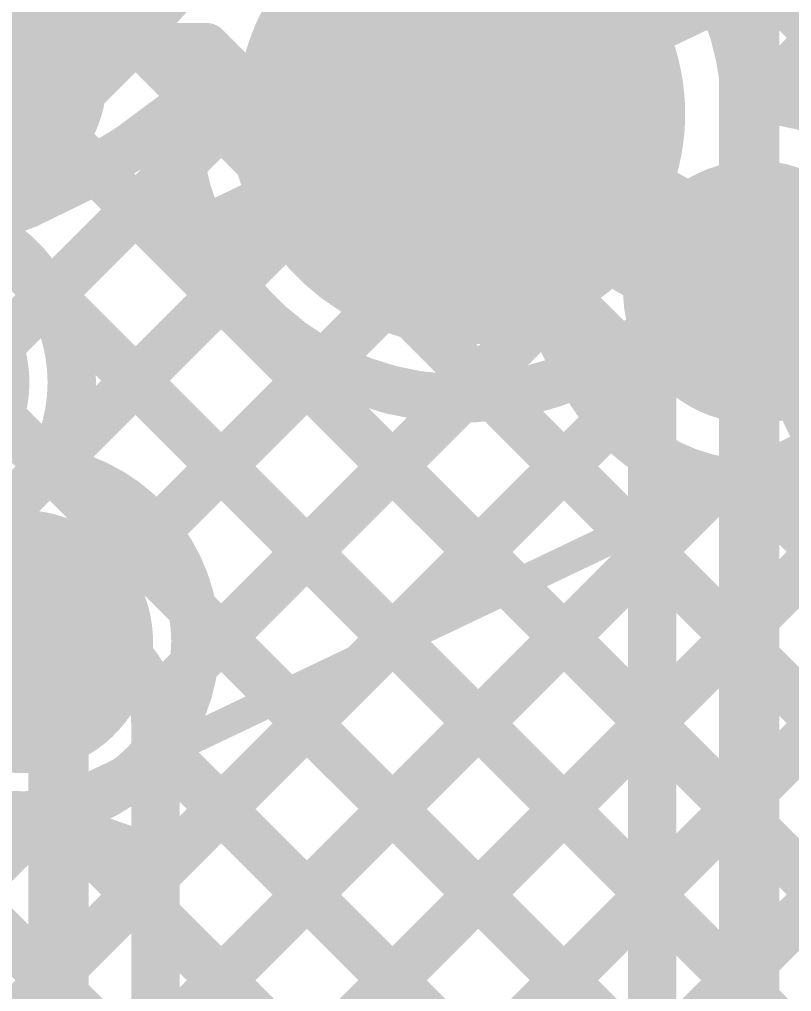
# Model space of a CAD drawing. Header units: millimetres. Extents: x -0.64 to 2.98, y -0.65 to 2.86.
# Drawn here: x 2.5186 to 2.646, y 1.6376 to 1.7981 of the extents above; entities that cross this region are included whole.
import ezdxf

# ---------------------------------------------------------------- set-up
doc = ezdxf.new("R2010")
doc.units = ezdxf.units.MM
doc.header["$MEASUREMENT"] = 0
for name, color, linetype in [('BottomLayer', 5, 'Continuous'), ('BottomOverlay', 54, 'Continuous'), ('BottomSolder', 6, 'Continuous'), ('Mechanical2', 216, 'Continuous'), ('PadHoleLayer', 156, 'Continuous'), ('TopLayer', 1, 'Continuous'), ('TopOverlay', 2, 'Continuous'), ('TopPaste', 8, 'Continuous'), ('TopSolder', 216, 'Continuous')]:
    doc.layers.add(name, color=color, linetype=linetype)
doc.styles.add('Arial', font='', dxfattribs={"height": 0.2})
doc.styles.get('Arial').set_extended_font_data('Arial')

# ---------------------------------------------------------------- blocks, each defined once
blk = doc.blocks.new('SPM0687LR5H_1_234')
at = {"layer": 'BottomSolder'}
h = blk.add_hatch(color=6, dxfattribs=at)
edge = h.paths.add_edge_path()
edge.add_arc((0, -0.0359447), 0.004, 0, 360)
at = {"layer": 'PadHoleLayer'}
h = blk.add_hatch(color=156, dxfattribs=at)
edge = h.paths.add_edge_path()
edge.add_arc((0, -0.0359447), 0.0201771, 0, 360)
at = {"layer": 'TopLayer'}
h = blk.add_hatch(color=1, dxfattribs=at)
edge = h.paths.add_edge_path()
edge.add_arc((-0.0474016, 0.0670473), 0.0177165, 0, 360)
h = blk.add_hatch(color=1, dxfattribs=at)
edge = h.paths.add_edge_path()
edge.add_arc((0, -0.0359447), 0.0329921, 0, 360)
h = blk.add_hatch(color=1, dxfattribs=at)
edge = h.paths.add_edge_path()
edge.add_arc((-0.0474016, -0.0670472), 0.0177165, 0, 360)
at = {"layer": 'TopPaste'}
h = blk.add_hatch(color=8, dxfattribs=at)
edge = h.paths.add_edge_path()
edge.add_arc((-0.0474016, 0.0670473), 0.0177165, 0, 360)
h = blk.add_hatch(color=8, dxfattribs=at)
edge = h.paths.add_edge_path()
edge.add_arc((-0.0474016, -0.0670472), 0.0177165, 0, 360)
at = {"layer": 'TopSolder'}
h = blk.add_hatch(color=216, dxfattribs=at)
edge = h.paths.add_edge_path()
edge.add_arc((-0.0474016, 0.0670473), 0.0217165, 0, 360)
h = blk.add_hatch(color=216, dxfattribs=at)
edge = h.paths.add_edge_path()
edge.add_arc((0, 0.0670473), 0.0217165, 0, 360)
h = blk.add_hatch(color=216, dxfattribs=at)
edge = h.paths.add_edge_path()
edge.add_arc((0, -0.0359447), 0.0369921, 0, 360)
h = blk.add_hatch(color=216, dxfattribs=at)
edge = h.paths.add_edge_path()
edge.add_arc((-0.0474016, -0.0670472), 0.0217165, 0, 360)
at = {"layer": 'TopOverlay', "const_width": 0.005}
for points in [[(-0.0740158, 0.0959134), (-0.0740157, -0.1059134)], [(-0.085, 0.0750001), (-0.085, 0.065)], [(-0.085, 0.0750001), (-0.08, 0.07)], [(-0.08, 0.07), (-0.085, 0.065)]]:
    blk.add_lwpolyline(points, dxfattribs=at)
at = {"layer": 'TopOverlay', "const_width": 0.0025}
for points in [[(-0.08625, 0.0750001, 1), (-0.08375, 0.0750001, 1)], [(-0.08625, 0.0750001, 1), (-0.08375, 0.0750001, 1)], [(-0.08125, 0.07, 1), (-0.07875, 0.07, 1)], [(-0.08125, 0.07, 1), (-0.07875, 0.07, 1)], [(-0.08625, 0.065, 1), (-0.08375, 0.065, 1)], [(-0.08625, 0.065, 1), (-0.08375, 0.065, 1)]]:
    blk.add_lwpolyline(points, format="xyb", close=True, dxfattribs=at)

msp = doc.modelspace()

# ---------------------------------------------------------------- linework, layer by layer
at = {"layer": 'BottomLayer'}
for points, const_width in [([(2.639, 1.328), (2.639, 1.899)], 0.01), ([(2.5914432, 1.7824749), (2.5914432, 1.8901126)], 0.022), ([(2.623, 1.795599), (2.623, 1.8923726)], 0.008), ([(2.5584181, 1.8155), (2.5914432, 1.7824749)], 0.022), ([(2.5914432, 1.7824746), (2.6186806, 1.7954662)], 0.01), ([(2.4638884, 1.7211713), (2.5362171, 1.7935)], 0.008), ([(2.485, 1.7935), (2.5493055, 1.7935)], 0.008), ([(2.5109288, 1.7935), (2.623, 1.6814288)], 0.008), ([(2.5392131, 1.7935), (2.5582082, 1.7745049)], 0.008), ([(2.5493055, 1.7935), (2.5573925, 1.785413)], 0.008), ([(2.485, 1.7911445), (2.623, 1.6531445)], 0.008), ([(2.5914432, 1.7824746), (2.5914432, 1.7824749)], 0.022), ([(2.4916905, 1.7206891), (2.5569034, 1.785902)], 0.008), ([(2.5642058, 1.769483), (2.5914432, 1.7824746)], 0.01), ([(2.5914432, 1.7824746), (2.6044348, 1.7552372)], 0.01), ([(2.475, 1.7728602), (2.623, 1.6248602)], 0.008), ([(2.623, 1.3442586), (2.623, 1.7693502)], 0.008), ([(2.5143588, 1.7150731), (2.5629247, 1.763639)], 0.008), ([(2.540707, 1.6848527), (2.6090147, 1.7531604)], 0.008), ([(2.6082705, 1.7527269), (2.623, 1.7379974)], 0.008), ([(2.5285009, 1.7009309), (2.5784384, 1.7508684)], 0.008), ([(2.5834735, 1.7492396), (2.623, 1.7097131)], 0.008), ([(2.5410001, 1.6568615), (2.623, 1.7388614)], 0.008), ([(2.513443, 1.7159889), (2.5362999, 1.693132)], 0.008), ([(2.5410001, 1.6285772), (2.623, 1.7105771)], 0.008), ([(2.5021154, 1.7046891), (2.5250001, 1.6818044)], 0.01), ([(2.5250001, 1.4657159), (2.5250001, 1.6818044)], 0.01), ([(2.5410001, 1.6002929), (2.623, 1.6822928)], 0.008), ([(2.5410001, 1.4657159), (2.5410001, 1.6818044)], 0.008), ([(2.5410001, 1.6785758), (2.623, 1.5965759)], 0.008), ([(2.5410001, 1.5720086), (2.623, 1.6540085)], 0.008), ([(2.5410001, 1.6502915), (2.623, 1.5682916)], 0.008)]:
    msp.add_lwpolyline(points, dxfattribs=dict(at, const_width=const_width))
at = {"layer": 'BottomLayer', "const_width": 0.008}
for points in [[(2.6134432, 1.8086295, -0.1070078583073144), (2.622291, 1.7971883)], [(2.6134432, 1.8086295, -0.1070078583073144), (2.622291, 1.7971883)], [(2.5605954, 1.7677609, -0.1335707913823101), (2.5573925, 1.785413)], [(2.5605954, 1.7677609, -0.1335707913823101), (2.5573925, 1.785413)], [(2.623, 1.7693502, -0.6488972705013003), (2.5605954, 1.7677609)], [(2.623, 1.7693502, -0.6488972705013003), (2.5605954, 1.7677609)], [(2.5362999, 1.693132, -0.1992309445671979), (2.5410001, 1.6818044)], [(2.5363138, 1.6931181, -0.198912367379658), (2.5410001, 1.6818044)]]:
    msp.add_lwpolyline(points, format="xyb", dxfattribs=at)
at = {"layer": 'BottomLayer'}
for points, const_width in [([(2.620291, 1.7971883, 1), (2.624291, 1.7971883, 1)], 0.004), ([(2.620291, 1.7971883, 1), (2.624291, 1.7971883, 1)], 0.004), ([(2.6161806, 1.7954662, 1), (2.6211806, 1.7954662, 1)], 0.005), ([(2.621, 1.795599, 1), (2.625, 1.795599, 1)], 0.004), ([(2.5342171, 1.7935, 1), (2.5382171, 1.7935, 1)], 0.004), ([(2.5372131, 1.7935, 1), (2.5412131, 1.7935, 1)], 0.004), ([(2.5473055, 1.7935, 1), (2.5513055, 1.7935, 1)], 0.004), ([(2.5473055, 1.7935, 1), (2.5513055, 1.7935, 1)], 0.004), ([(2.5859432, 1.7824749, 1), (2.5969432, 1.7824749, 1)], 0.011), ([(2.5859432, 1.7824749, 1), (2.5969432, 1.7824749, 1)], 0.011), ([(2.5859432, 1.7824749, 1), (2.5969432, 1.7824749, 1)], 0.011), ([(2.5859432, 1.7824746, 1), (2.5969432, 1.7824746, 1)], 0.011), ([(2.5549034, 1.785902, 1), (2.5589034, 1.785902, 1)], 0.004), ([(2.5553925, 1.785413, 1), (2.5593925, 1.785413, 1)], 0.004), ([(2.5553925, 1.785413, 1), (2.5593925, 1.785413, 1)], 0.004), ([(2.5553925, 1.785413, 1), (2.5593925, 1.785413, 1)], 0.004), ([(2.5889432, 1.7824746, 1), (2.5939432, 1.7824746, 1)], 0.005), ([(2.5889432, 1.7824746, 1), (2.5939432, 1.7824746, 1)], 0.005), ([(2.5889432, 1.7824746, 1), (2.5939432, 1.7824746, 1)], 0.005), ([(2.5562082, 1.7745049, 1), (2.5602082, 1.7745049, 1)], 0.004), ([(2.5617058, 1.769483, 1), (2.5667058, 1.769483, 1)], 0.005), ([(2.621, 1.7693502, 1), (2.625, 1.7693502, 1)], 0.004), ([(2.621, 1.7693502, 1), (2.625, 1.7693502, 1)], 0.004), ([(2.621, 1.7693502, 1), (2.625, 1.7693502, 1)], 0.004), ([(2.5585954, 1.7677609, 1), (2.5625954, 1.7677609, 1)], 0.004), ([(2.5585954, 1.7677609, 1), (2.5625954, 1.7677609, 1)], 0.004), ([(2.5585954, 1.7677609, 1), (2.5625954, 1.7677609, 1)], 0.004), ([(2.5585954, 1.7677609, 1), (2.5625954, 1.7677609, 1)], 0.004), ([(2.5609247, 1.763639, 1), (2.5649247, 1.763639, 1)], 0.004), ([(2.6019348, 1.7552372, 1), (2.6069348, 1.7552372, 1)], 0.005), ([(2.6062705, 1.7527269, 1), (2.6102705, 1.7527269, 1)], 0.004), ([(2.6070147, 1.7531604, 1), (2.6110147, 1.7531604, 1)], 0.004), ([(2.5764384, 1.7508684, 1), (2.5804384, 1.7508684, 1)], 0.004), ([(2.5814735, 1.7492396, 1), (2.5854735, 1.7492396, 1)], 0.004), ([(2.621, 1.7388614, 1), (2.625, 1.7388614, 1)], 0.004), ([(2.621, 1.7379974, 1), (2.625, 1.7379974, 1)], 0.004), ([(2.621, 1.7105771, 1), (2.625, 1.7105771, 1)], 0.004), ([(2.621, 1.7097131, 1), (2.625, 1.7097131, 1)], 0.004), ([(2.5265009, 1.7009309, 1), (2.5305009, 1.7009309, 1)], 0.004), ([(2.5342999, 1.693132, 1), (2.5382999, 1.693132, 1)], 0.004), ([(2.5342999, 1.693132, 1), (2.5382999, 1.693132, 1)], 0.004), ([(2.5343138, 1.6931181, 1), (2.5383138, 1.6931181, 1)], 0.004), ([(2.538707, 1.6848527, 1), (2.542707, 1.6848527, 1)], 0.004), ([(2.5225001, 1.6818044, 1), (2.5275001, 1.6818044, 1)], 0.005), ([(2.5225001, 1.6818044, 1), (2.5275001, 1.6818044, 1)], 0.005), ([(2.5390001, 1.6818044, 1), (2.5430001, 1.6818044, 1)], 0.004), ([(2.5390001, 1.6818044, 1), (2.5430001, 1.6818044, 1)], 0.004), ([(2.5390001, 1.6818044, 1), (2.5430001, 1.6818044, 1)], 0.004), ([(2.621, 1.6822928, 1), (2.625, 1.6822928, 1)], 0.004), ([(2.621, 1.6814288, 1), (2.625, 1.6814288, 1)], 0.004), ([(2.5390001, 1.6785758, 1), (2.5430001, 1.6785758, 1)], 0.004), ([(2.5390001, 1.6568615, 1), (2.5430001, 1.6568615, 1)], 0.004), ([(2.621, 1.6540085, 1), (2.625, 1.6540085, 1)], 0.004), ([(2.621, 1.6531445, 1), (2.625, 1.6531445, 1)], 0.004), ([(2.5390001, 1.6502915, 1), (2.5430001, 1.6502915, 1)], 0.004)]:
    msp.add_lwpolyline(points, format="xyb", close=True, dxfattribs=dict(at, const_width=const_width))
at = {"layer": 'Mechanical2', "const_width": 0.01}
msp.add_lwpolyline([(1.7578269, 2.8091652, -6.230382161824239), (0.6489649, 2.810288)], format="xyb", dxfattribs=at)
at = {"layer": 'TopLayer'}
for points, const_width in [([(2.561, 1.8638422, -0.4142135623730951), (2.4780772, 1.7809194)], 0.022), ([(2.6338577, 1.8027053, -0.09942905771152502), (2.6383798, 1.7847597)], 0.008), ([(2.6383798, 1.7847597, -0.3023381575808243), (2.6685496, 1.7667349)], 0.008), ([(2.5444511, 1.7825815, -0.09243320922751717), (2.5107054, 1.7641216)], 0.008), ([(2.5490287, 1.7622439, -0.1123019796922471), (2.5444511, 1.7825815)], 0.008), ([(2.5107054, 1.7641216, -0.1732349679604757), (2.5244033, 1.7504982)], 0.008), ([(2.6111202, 1.7398005, -0.4104073321023839), (2.5490287, 1.7622439)], 0.008), ([(2.6716393, 1.7530806, -0.7990041533030117), (2.6112958, 1.7394263)], 0.008), ([(2.5244033, 1.7504982, -0.1117261715755105), (2.5272007, 1.7381354)], 0.008), ([(2.5272007, 1.7381354, -0.1321960399869971), (2.5233227, 1.723724)], 0.008), ([(2.5233227, 1.723724, -0.2475786776246596), (2.5448102, 1.7077142)], 0.008), ([(2.5448102, 1.7077142, -0.1117261715755105), (2.5476076, 1.6953514)], 0.008), ([(2.5476076, 1.6953514, -0.6245347899695374), (2.5012331, 1.6727054)], 0.008)]:
    msp.add_lwpolyline(points, format="xyb", dxfattribs=dict(at, const_width=const_width))
for points, const_width in [([(2.5914434, 1.7824747), (2.599109, 1.8386486)], 0.022), ([(2.6406433, 1.784789), (2.6893205, 1.8334662)], 0.008), ([(2.6252143, 1.820636), (2.7067365, 1.7391138)], 0.008), ([(2.5914432, 1.7824746), (2.6302472, 1.8009832)], 0.01), ([(2.5914434, 1.7824747), (2.5925706, 1.7793885)], 0.022), ([(2.5925706, 1.7793885), (2.6399227, 1.7530806)], 0.022), ([(2.5526392, 1.763966), (2.5914432, 1.7824746)], 0.01), ([(2.5914432, 1.7824746), (2.6099518, 1.7436706)], 0.01), ([(2.5234051, 1.7524037), (2.5451877, 1.7741863)], 0.008), ([(2.5311164, 1.7733124), (2.7067365, 1.5976923)], 0.008), ([(2.3845268, 1.4438196), (2.7067365, 1.7660293)], 0.008), ([(2.6399227, 1.7530806), (2.6649392, 1.7650129)], 0.01), ([(2.5237231, 1.7244374), (2.5537278, 1.7544421)], 0.008), ([(2.6149062, 1.7411483), (2.6399227, 1.7530806)], 0.01), ([(2.6399227, 1.7530806), (2.651855, 1.7280641)], 0.01), ([(2.5229119, 1.7532326), (2.7067365, 1.569408)], 0.008), ([(2.5411117, 1.7135417), (2.5688436, 1.7412736)], 0.008), ([(2.3845268, 1.4155353), (2.7067365, 1.737745)], 0.008), ([(2.5969115, 1.7358016), (2.7067365, 1.6259766)], 0.008), ([(2.5473472, 1.6914929), (2.5913368, 1.7354825)], 0.008), ([(2.3875268, 1.5033882), (2.6161847, 1.7320461)], 0.008), ([(2.3875268, 1.4751039), (2.6342909, 1.721868)], 0.008), ([(2.6396321, 1.7213653), (2.7067365, 1.6542609)], 0.008), ([(2.3734682, 1.3761924), (2.7067365, 1.7094607)], 0.008), ([(2.5470921, 1.7007681), (2.7067365, 1.5411237)], 0.008), ([(2.5145554, 1.6910158), (2.518891, 1.6953514)], 0.01), ([(2.4969583, 1.6910158), (2.5145554, 1.6910158)], 0.01), ([(2.5416876, 1.6778883), (2.7067365, 1.5128394)], 0.008), ([(2.4939667, 1.6690406), (2.7067365, 1.4562708)], 0.008), ([(2.3781292, 1.5222749), (2.5227495, 1.6668952)], 0.008), ([(2.5241678, 1.6671238), (2.7067365, 1.4845551)], 0.008)]:
    msp.add_lwpolyline(points, dxfattribs=dict(at, const_width=const_width))
for points, const_width in [([(2.6277472, 1.8009832, 1), (2.6327472, 1.8009832, 1)], 0.005), ([(2.5859434, 1.7824747, 1), (2.5969434, 1.7824747, 1)], 0.011), ([(2.5859434, 1.7824747, 1), (2.5969434, 1.7824747, 1)], 0.011), ([(2.5870706, 1.7793885, 1), (2.5980706, 1.7793885, 1)], 0.011), ([(2.5870706, 1.7793885, 1), (2.5980706, 1.7793885, 1)], 0.011), ([(2.6363798, 1.7847597, 1), (2.6403798, 1.7847597, 1)], 0.004), ([(2.6363798, 1.7847597, 1), (2.6403798, 1.7847597, 1)], 0.004), ([(2.6386433, 1.784789, 1), (2.6426433, 1.784789, 1)], 0.004), ([(2.5424511, 1.7825815, 1), (2.5464511, 1.7825815, 1)], 0.004), ([(2.5424511, 1.7825815, 1), (2.5464511, 1.7825815, 1)], 0.004), ([(2.5889432, 1.7824746, 1), (2.5939432, 1.7824746, 1)], 0.005), ([(2.5889432, 1.7824746, 1), (2.5939432, 1.7824746, 1)], 0.005), ([(2.5889432, 1.7824746, 1), (2.5939432, 1.7824746, 1)], 0.005), ([(2.5291164, 1.7733124, 1), (2.5331164, 1.7733124, 1)], 0.004), ([(2.5431877, 1.7741863, 1), (2.5471877, 1.7741863, 1)], 0.004), ([(2.5501392, 1.763966, 1), (2.5551392, 1.763966, 1)], 0.005), ([(2.5470287, 1.7622439, 1), (2.5510287, 1.7622439, 1)], 0.004), ([(2.5470287, 1.7622439, 1), (2.5510287, 1.7622439, 1)], 0.004), ([(2.6344227, 1.7530806, 1), (2.6454227, 1.7530806, 1)], 0.011), ([(2.5517278, 1.7544421, 1), (2.5557278, 1.7544421, 1)], 0.004), ([(2.6374227, 1.7530806, 1), (2.6424227, 1.7530806, 1)], 0.005), ([(2.6374227, 1.7530806, 1), (2.6424227, 1.7530806, 1)], 0.005), ([(2.6374227, 1.7530806, 1), (2.6424227, 1.7530806, 1)], 0.005), ([(2.5209119, 1.7532326, 1), (2.5249119, 1.7532326, 1)], 0.004), ([(2.5214051, 1.7524037, 1), (2.5254051, 1.7524037, 1)], 0.004), ([(2.5224033, 1.7504982, 1), (2.5264033, 1.7504982, 1)], 0.004), ([(2.5224033, 1.7504982, 1), (2.5264033, 1.7504982, 1)], 0.004), ([(2.6074518, 1.7436706, 1), (2.6124518, 1.7436706, 1)], 0.005), ([(2.6124062, 1.7411483, 1), (2.6174062, 1.7411483, 1)], 0.005), ([(2.5668436, 1.7412736, 1), (2.5708436, 1.7412736, 1)], 0.004), ([(2.6091202, 1.7398005, 1), (2.6131202, 1.7398005, 1)], 0.004), ([(2.6092958, 1.7394263, 1), (2.6132958, 1.7394263, 1)], 0.004), ([(2.5252007, 1.7381354, 1), (2.5292007, 1.7381354, 1)], 0.004), ([(2.5252007, 1.7381354, 1), (2.5292007, 1.7381354, 1)], 0.004), ([(2.5949115, 1.7358016, 1), (2.5989115, 1.7358016, 1)], 0.004), ([(2.5893368, 1.7354825, 1), (2.5933368, 1.7354825, 1)], 0.004), ([(2.6141847, 1.7320461, 1), (2.6181847, 1.7320461, 1)], 0.004), ([(2.5213227, 1.723724, 1), (2.5253227, 1.723724, 1)], 0.004), ([(2.5213227, 1.723724, 1), (2.5253227, 1.723724, 1)], 0.004), ([(2.5217231, 1.7244374, 1), (2.5257231, 1.7244374, 1)], 0.004), ([(2.6322909, 1.721868, 1), (2.6362909, 1.721868, 1)], 0.004), ([(2.6376321, 1.7213653, 1), (2.6416321, 1.7213653, 1)], 0.004), ([(2.5391117, 1.7135417, 1), (2.5431117, 1.7135417, 1)], 0.004), ([(2.5428102, 1.7077142, 1), (2.5468102, 1.7077142, 1)], 0.004), ([(2.5428102, 1.7077142, 1), (2.5468102, 1.7077142, 1)], 0.004), ([(2.5450921, 1.7007681, 1), (2.5490921, 1.7007681, 1)], 0.004), ([(2.516391, 1.6953514, 1), (2.521391, 1.6953514, 1)], 0.005), ([(2.5456076, 1.6953514, 1), (2.5496076, 1.6953514, 1)], 0.004), ([(2.5456076, 1.6953514, 1), (2.5496076, 1.6953514, 1)], 0.004), ([(2.5120554, 1.6910158, 1), (2.5170554, 1.6910158, 1)], 0.005), ([(2.5120554, 1.6910158, 1), (2.5170554, 1.6910158, 1)], 0.005), ([(2.5453472, 1.6914929, 1), (2.5493472, 1.6914929, 1)], 0.004), ([(2.5396876, 1.6778883, 1), (2.5436876, 1.6778883, 1)], 0.004), ([(2.5207495, 1.6668952, 1), (2.5247495, 1.6668952, 1)], 0.004), ([(2.5221678, 1.6671238, 1), (2.5261678, 1.6671238, 1)], 0.004)]:
    msp.add_lwpolyline(points, format="xyb", close=True, dxfattribs=dict(at, const_width=const_width))

# ---------------------------------------------------------------- block references
at = {"rotation": 115.5}
msp.add_blockref('SPM0687LR5H_1_234', (2.559, 1.767), dxfattribs=at)

# ---------------------------------------------------------------- texts
at = {"layer": 'BottomOverlay', "style": 'Arial', "text_generation_flag": 2}
msp.add_text('C18', height=0.04, dxfattribs=at).set_placement((2.5359838, 1.7700065))

doc.saveas('drawing.dxf')
